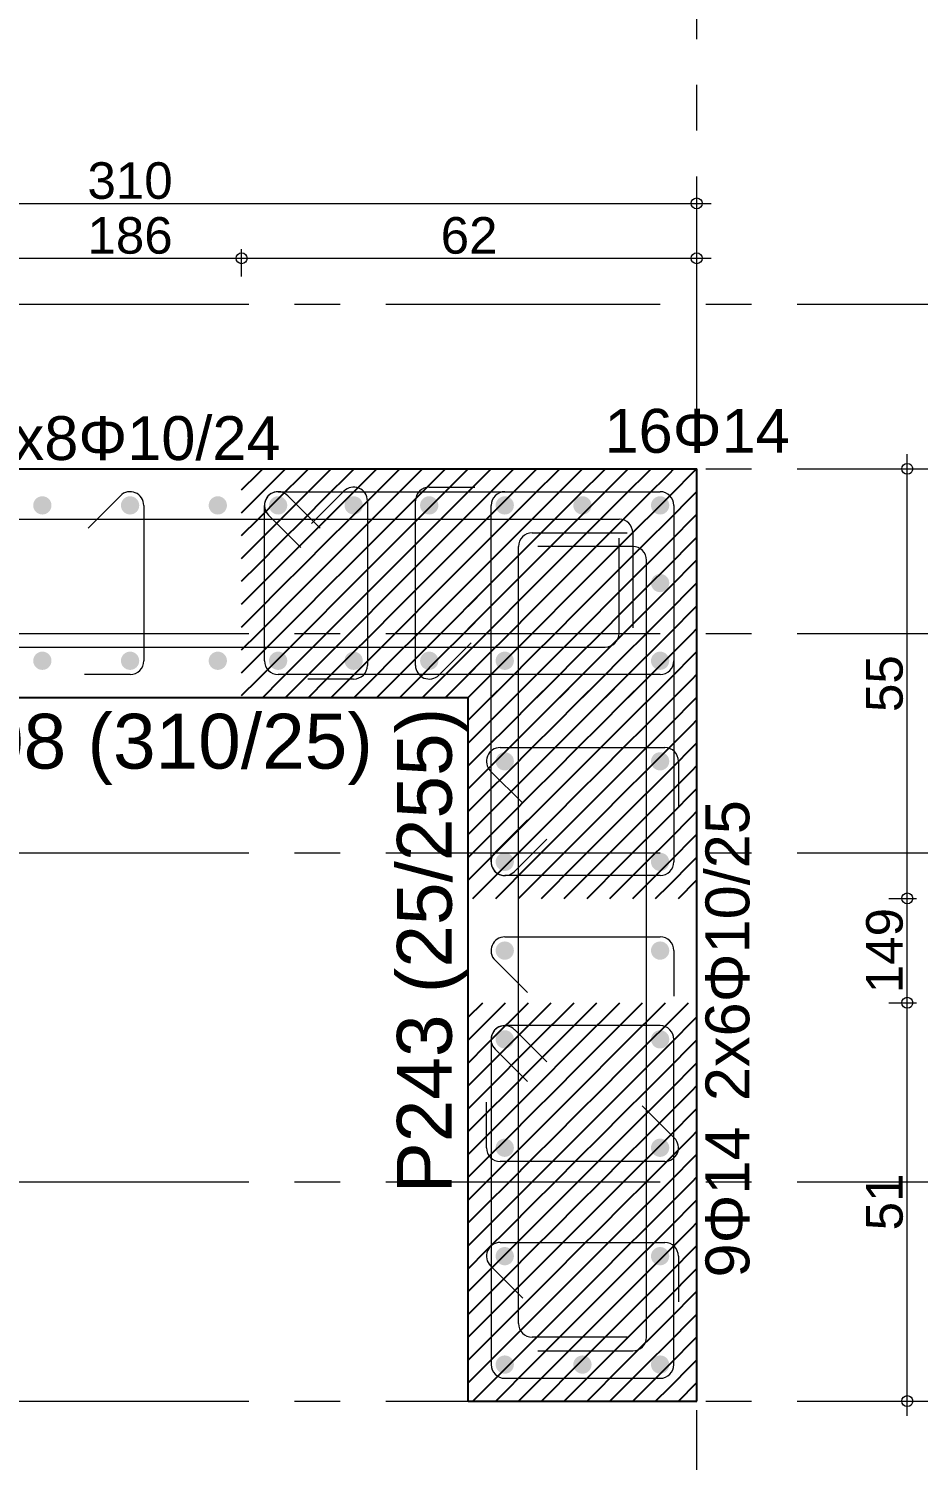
# Model space of a CAD drawing. Header units: millimetres. Extents: x 2232 to 85269, y -3593 to 5869.
# Drawn here: x 30717.4 to 30960.8, y 4460.2 to 4851.8 of the extents above; entities that cross this region are included whole.
import ezdxf

# ---------------------------------------------------------------- set-up
doc = ezdxf.new("R2010")
doc.units = ezdxf.units.MM
doc.linetypes.add('CENTER2', pattern=[112.5, 75, -12.5, 12.5, -12.5])
doc.linetypes.add('DASHDOT2', pattern=[12.7, 6.35, -3.175, 0, -3.175])
doc.layers.add('aks', color=251, linetype='DASHDOT2', lineweight=35)
for name, color, linetype in [('Donatı Yazısı', 7, 'Continuous'), ('Donatı Çizgisi', 7, 'Continuous'), ('Kolon', 7, 'Continuous'), ('Ölçülendirme', 7, 'Continuous')]:
    doc.layers.add(name, color=color, linetype=linetype)
doc.styles.add('arial_1_18', font='arial.ttf', dxfattribs={"height": 0.2})

# ---------------------------------------------------------------- blocks, each defined once
blk = doc.blocks.new('IDE999Entity6903')
at = {"layer": 'aks', "color": 250, "linetype": 'CENTER2', "lineweight": 5}
blk.add_lwpolyline([(20382.48, 200), (20382.48, 2530)], dxfattribs=at)

msp = doc.modelspace()

# ---------------------------------------------------------------- hatches: boundary and pattern name
at = {"layer": 'Donatı Çizgisi', "linetype": 'Continuous', "lineweight": 5}
h = msp.add_hatch(color=5, dxfattribs=at)
edge = h.paths.add_edge_path(flags=0)
edge.add_arc((30721.16, 4721.37), 2.5, 0, 360)
h = msp.add_hatch(color=5, dxfattribs=at)
edge = h.paths.add_edge_path(flags=0)
edge.add_arc((30745.16, 4721.37), 2.5, 0, 360)
h = msp.add_hatch(color=5, dxfattribs=at)
edge = h.paths.add_edge_path(flags=0)
edge.add_arc((30769.16, 4721.37), 2.5, 0, 360)
h = msp.add_hatch(color=5, dxfattribs=at)
edge = h.paths.add_edge_path(flags=0)
edge.add_arc((30785.66, 4721.37), 2.5, 0, 360)
h = msp.add_hatch(color=5, dxfattribs=at)
edge = h.paths.add_edge_path(flags=0)
edge.add_arc((30806.32, 4721.37), 2.5, 0, 360)
h = msp.add_hatch(color=5, dxfattribs=at)
edge = h.paths.add_edge_path(flags=0)
edge.add_arc((30826.99, 4721.37), 2.5, 0, 360)
h = msp.add_hatch(color=5, dxfattribs=at)
edge = h.paths.add_edge_path(flags=0)
edge.add_arc((30847.66, 4721.37), 2.5, 0, 360)
h = msp.add_hatch(color=5, dxfattribs=at)
edge = h.paths.add_edge_path(flags=0)
edge.add_arc((30868.91, 4721.37), 2.5, 0, 360)
h = msp.add_hatch(color=5, dxfattribs=at)
edge = h.paths.add_edge_path(flags=0)
edge.add_arc((30890.16, 4721.37), 2.5, 0, 360)
h = msp.add_hatch(color=5, dxfattribs=at)
edge = h.paths.add_edge_path(flags=0)
edge.add_arc((30890.16, 4700.12), 2.5, 0, 360)
h = msp.add_hatch(color=5, dxfattribs=at)
edge = h.paths.add_edge_path(flags=0)
edge.add_arc((30721.16, 4678.87), 2.5, 0, 360)
h = msp.add_hatch(color=5, dxfattribs=at)
edge = h.paths.add_edge_path(flags=0)
edge.add_arc((30745.16, 4678.87), 2.5, 0, 360)
h = msp.add_hatch(color=5, dxfattribs=at)
edge = h.paths.add_edge_path(flags=0)
edge.add_arc((30769.16, 4678.87), 2.5, 0, 360)
h = msp.add_hatch(color=5, dxfattribs=at)
edge = h.paths.add_edge_path(flags=0)
edge.add_arc((30785.66, 4678.87), 2.5, 0, 360)
h = msp.add_hatch(color=5, dxfattribs=at)
edge = h.paths.add_edge_path(flags=0)
edge.add_arc((30806.32, 4678.87), 2.5, 0, 360)
h = msp.add_hatch(color=5, dxfattribs=at)
edge = h.paths.add_edge_path(flags=0)
edge.add_arc((30826.99, 4678.87), 2.5, 0, 360)
h = msp.add_hatch(color=5, dxfattribs=at)
edge = h.paths.add_edge_path(flags=0)
edge.add_arc((30847.66, 4678.87), 2.5, 0, 360)
h = msp.add_hatch(color=5, dxfattribs=at)
edge = h.paths.add_edge_path(flags=0)
edge.add_arc((30890.16, 4678.87), 2.5, 0, 360)
h = msp.add_hatch(color=5, dxfattribs=at)
edge = h.paths.add_edge_path(flags=0)
edge.add_arc((30847.66, 4651.37), 2.5, 0, 360)
h = msp.add_hatch(color=5, dxfattribs=at)
edge = h.paths.add_edge_path(flags=0)
edge.add_arc((30890.16, 4651.37), 2.5, 0, 360)
h = msp.add_hatch(color=5, dxfattribs=at)
edge = h.paths.add_edge_path(flags=0)
edge.add_arc((30847.66, 4623.87), 2.5, 0, 360)
h = msp.add_hatch(color=5, dxfattribs=at)
edge = h.paths.add_edge_path(flags=0)
edge.add_arc((30890.16, 4623.87), 2.5, 0, 360)
h = msp.add_hatch(color=5, dxfattribs=at)
edge = h.paths.add_edge_path(flags=0)
edge.add_arc((30847.66, 4599.6), 2.5, 0, 360)
h = msp.add_hatch(color=5, dxfattribs=at)
edge = h.paths.add_edge_path(flags=0)
edge.add_arc((30890.16, 4599.6), 2.5, 0, 360)
h = msp.add_hatch(color=5, dxfattribs=at)
edge = h.paths.add_edge_path(flags=0)
edge.add_arc((30847.66, 4575.32), 2.5, 0, 360)
h = msp.add_hatch(color=5, dxfattribs=at)
edge = h.paths.add_edge_path(flags=0)
edge.add_arc((30890.16, 4575.32), 2.5, 0, 360)
h = msp.add_hatch(color=5, dxfattribs=at)
edge = h.paths.add_edge_path(flags=0)
edge.add_arc((30847.66, 4545.67), 2.5, 0, 360)
h = msp.add_hatch(color=5, dxfattribs=at)
edge = h.paths.add_edge_path(flags=0)
edge.add_arc((30890.16, 4545.67), 2.5, 0, 360)
h = msp.add_hatch(color=5, dxfattribs=at)
edge = h.paths.add_edge_path(flags=0)
edge.add_arc((30847.66, 4516.02), 2.5, 0, 360)
h = msp.add_hatch(color=5, dxfattribs=at)
edge = h.paths.add_edge_path(flags=0)
edge.add_arc((30890.16, 4516.02), 2.5, 0, 360)
h = msp.add_hatch(color=5, dxfattribs=at)
edge = h.paths.add_edge_path(flags=0)
edge.add_arc((30847.66, 4486.37), 2.5, 0, 360)
h = msp.add_hatch(color=5, dxfattribs=at)
edge = h.paths.add_edge_path(flags=0)
edge.add_arc((30868.91, 4486.37), 2.5, 0, 360)
h = msp.add_hatch(color=5, dxfattribs=at)
edge = h.paths.add_edge_path(flags=0)
edge.add_arc((30890.16, 4486.37), 2.5, 0, 360)

# ---------------------------------------------------------------- linework, layer by layer
at = {"layer": 'aks', "color": 250, "linetype": 'CENTER2', "lineweight": 5}
for points in [[(28790.16, 4776.37), (32050.16, 4776.37)], [(28790.16, 4731.37), (32050.16, 4731.37)], [(28790.16, 4686.37), (32050.16, 4686.37)], [(28790.16, 4626.37), (32050.16, 4626.37)], [(28790.16, 4536.37), (32050.16, 4536.37)], [(28790.16, 4476.37), (32050.16, 4476.37)]]:
    msp.add_lwpolyline(points, dxfattribs=at)
at = {"layer": 'Donatı Çizgisi', "color": 1, "linetype": 'Continuous', "lineweight": 5}
for points in [[(30733.66, 4715.18), (30742.5, 4724.02)], [(30794.83, 4716.43), (30803.67, 4725.27)], [(30826.99, 4726.37), (30839.49, 4726.37)], [(30748.91, 4721.37), (30748.91, 4678.87)], [(30810.07, 4722.62), (30810.07, 4677.62)], [(30823.24, 4677.62), (30823.24, 4722.62)], [(30615.16, 4717.62), (30878.91, 4717.62)], [(30855.16, 4713.87), (30881.16, 4713.87)], [(30878.91, 4686.37), (30878.91, 4712.37)], [(30882.66, 4713.87), (30882.66, 4687.87)], [(30851.41, 4497.62), (30851.41, 4710.12)], [(30882.66, 4710.12), (30856.66, 4710.12)], [(30886.41, 4493.87), (30886.41, 4706.37)], [(30838.48, 4683.81), (30829.64, 4674.97)], [(30611.41, 4682.62), (30875.16, 4682.62)], [(30745.16, 4675.12), (30732.66, 4675.12)], [(30806.32, 4673.87), (30793.82, 4673.87)], [(30846.41, 4655.12), (30891.41, 4655.12)], [(30852.59, 4639.88), (30843.75, 4648.72)], [(30895.16, 4651.37), (30895.16, 4638.87)], [(30847.66, 4603.35), (30890.16, 4603.35)], [(30893.91, 4599.6), (30893.91, 4587.1)], [(30853.84, 4588.11), (30845, 4596.95)], [(30842.66, 4545.67), (30842.66, 4558.17)], [(30885.22, 4557.16), (30894.06, 4548.32)], [(30891.41, 4541.92), (30846.41, 4541.92)], [(30846.41, 4519.77), (30891.41, 4519.77)], [(30895.16, 4516.02), (30895.16, 4503.52)], [(30852.59, 4504.53), (30843.75, 4513.37)], [(30881.16, 4493.87), (30855.16, 4493.87)], [(30856.66, 4490.12), (30882.66, 4490.12)]]:
    msp.add_lwpolyline(points, dxfattribs=at)
at = {"layer": 'Donatı Çizgisi', "color": 5, "linetype": 'Continuous', "lineweight": 5}
for points in [[(30785.66, 4725.12), (30890.16, 4725.12)], [(30788.31, 4724.02), (30797.15, 4715.18)], [(30847.66, 4725.12), (30890.16, 4725.12)], [(30781.91, 4678.87), (30781.91, 4721.37)], [(30843.91, 4623.87), (30843.91, 4721.37)], [(30893.91, 4721.37), (30893.91, 4678.87)], [(30893.91, 4721.37), (30893.91, 4623.87)], [(30791.84, 4709.88), (30783, 4718.72)], [(30890.16, 4675.12), (30785.66, 4675.12)], [(30845, 4626.52), (30853.84, 4635.36)], [(30859.15, 4630.06), (30850.31, 4621.22)], [(30890.16, 4620.12), (30847.66, 4620.12)], [(30890.16, 4579.07), (30847.66, 4579.07)], [(30859.15, 4569.14), (30850.31, 4577.98)], [(30843.91, 4575.32), (30843.91, 4486.37)], [(30893.91, 4486.37), (30893.91, 4575.32)], [(30845, 4572.67), (30853.84, 4563.83)], [(30847.66, 4482.62), (30890.16, 4482.62)]]:
    msp.add_lwpolyline(points, dxfattribs=at)
at = {"layer": 'Donatı Çizgisi', "color": 1, "linetype": 'Continuous', "lineweight": 5}
for centre, start, end in [((30745.16, 4721.37), 0, 135), ((30806.32, 4722.62), 0, 135), ((30826.99, 4722.62), 90, 180), ((30878.91, 4713.87), 0, 90), ((30855.16, 4710.12), 90, 180), ((30882.66, 4706.37), 0, 90), ((30875.16, 4686.37), 270, 0), ((30745.16, 4678.87), 270, 0), ((30806.32, 4677.62), 270, 0), ((30826.99, 4677.62), 180, 315), ((30846.41, 4651.37), 90, 225), ((30891.41, 4651.37), 0, 90), ((30847.66, 4599.6), 90, 225), ((30890.16, 4599.6), 0, 90), ((30891.41, 4545.67), 270, 45), ((30846.41, 4545.67), 180, 270), ((30846.41, 4516.02), 90, 225), ((30891.41, 4516.02), 0, 90), ((30855.16, 4497.62), 180, 270), ((30882.66, 4493.87), 270, 0)]:
    msp.add_arc(centre, 3.75, start, end, dxfattribs=at)
at = {"layer": 'Donatı Çizgisi', "color": 5, "linetype": 'Continuous', "lineweight": 5}
for centre, start, end in [((30785.66, 4721.37), 90, 225), ((30785.66, 4721.37), 45, 180), ((30847.66, 4721.37), 90, 180), ((30890.16, 4721.37), 0, 90), ((30890.16, 4721.37), 0, 90), ((30785.66, 4678.87), 180, 270), ((30890.16, 4678.87), 270, 0), ((30847.66, 4623.87), 135, 270), ((30847.66, 4623.87), 180, 315), ((30890.16, 4623.87), 270, 0), ((30847.66, 4575.32), 45, 180), ((30847.66, 4575.32), 90, 225), ((30890.16, 4575.32), 0, 90), ((30847.66, 4486.37), 180, 270), ((30890.16, 4486.37), 270, 0)]:
    msp.add_arc(centre, 3.75, start, end, dxfattribs=at)
at = {"layer": 'Kolon', "color": 33, "linetype": 'Continuous', "lineweight": -3}
for points in [[(30652.66, 4731.37), (30837.66, 4731.37)], [(30837.66, 4731.37), (30900.16, 4731.37)], [(30900.16, 4668.87), (30900.16, 4731.37)], [(30652.66, 4668.87), (30837.66, 4668.87)], [(30837.66, 4476.37), (30837.66, 4668.87)], [(30900.16, 4476.37), (30900.16, 4668.87)], [(30837.66, 4476.37), (30900.16, 4476.37)]]:
    msp.add_lwpolyline(points, dxfattribs=at)
at = {"layer": 'Kolon', "color": 251, "linetype": 'Continuous', "lineweight": -3}
for points in [[(30780.18, 4723.87), (30787.68, 4731.37)], [(30780.18, 4730.12), (30781.43, 4731.37)], [(30792.68, 4723.87), (30800.18, 4731.37)], [(30792.68, 4730.12), (30793.93, 4731.37)], [(30805.18, 4723.87), (30812.68, 4731.37)], [(30805.18, 4730.12), (30806.43, 4731.37)], [(30817.68, 4723.87), (30825.18, 4731.37)], [(30817.68, 4730.12), (30818.93, 4731.37)], [(30830.18, 4723.87), (30837.68, 4731.37)], [(30830.18, 4730.12), (30831.43, 4731.37)], [(30837.65, 4731.35), (30837.68, 4731.37)], [(30842.68, 4723.87), (30850.18, 4731.37)], [(30842.68, 4730.12), (30843.93, 4731.37)], [(30842.68, 4723.87), (30850.18, 4731.37)], [(30842.68, 4730.12), (30843.93, 4731.37)], [(30855.18, 4723.87), (30862.68, 4731.37)], [(30855.18, 4730.12), (30856.43, 4731.37)], [(30855.18, 4723.87), (30862.68, 4731.37)], [(30855.18, 4730.12), (30856.43, 4731.37)], [(30867.68, 4723.87), (30875.18, 4731.37)], [(30867.68, 4730.12), (30868.93, 4731.37)], [(30867.68, 4723.87), (30875.18, 4731.37)], [(30867.68, 4730.12), (30868.93, 4731.37)], [(30880.18, 4723.87), (30887.68, 4731.37)], [(30880.18, 4730.12), (30881.43, 4731.37)], [(30880.18, 4723.87), (30887.68, 4731.37)], [(30880.18, 4730.12), (30881.43, 4731.37)], [(30892.68, 4730.12), (30893.93, 4731.37)], [(30892.68, 4730.12), (30893.93, 4731.37)], [(30892.68, 4723.87), (30900.15, 4731.35)], [(30892.68, 4723.87), (30900.15, 4731.35)], [(30775.66, 4725.6), (30780.18, 4730.12)], [(30786.43, 4723.87), (30792.68, 4730.12)], [(30798.93, 4723.87), (30805.18, 4730.12)], [(30811.43, 4723.87), (30817.68, 4730.12)], [(30823.93, 4723.87), (30830.18, 4730.12)], [(30836.43, 4723.87), (30842.68, 4730.12)], [(30837.65, 4725.1), (30842.68, 4730.12)], [(30848.93, 4723.87), (30855.18, 4730.12)], [(30848.93, 4723.87), (30855.18, 4730.12)], [(30861.43, 4723.87), (30867.68, 4730.12)], [(30861.43, 4723.87), (30867.68, 4730.12)], [(30873.93, 4723.87), (30880.18, 4730.12)], [(30873.93, 4723.87), (30880.18, 4730.12)], [(30886.43, 4723.87), (30892.68, 4730.12)], [(30886.43, 4723.87), (30892.68, 4730.12)], [(30775.66, 4719.35), (30780.18, 4723.87)], [(30780.18, 4711.37), (30792.68, 4723.87)], [(30780.18, 4717.62), (30786.43, 4723.87)], [(30792.68, 4711.37), (30805.18, 4723.87)], [(30792.68, 4717.62), (30798.93, 4723.87)], [(30805.18, 4711.37), (30817.68, 4723.87)], [(30805.18, 4717.62), (30811.43, 4723.87)], [(30817.68, 4711.37), (30830.18, 4723.87)], [(30817.68, 4717.62), (30823.93, 4723.87)], [(30830.18, 4711.37), (30842.68, 4723.87)], [(30830.18, 4717.62), (30836.43, 4723.87)], [(30837.65, 4718.85), (30842.68, 4723.87)], [(30842.68, 4711.37), (30855.18, 4723.87)], [(30842.68, 4717.62), (30848.93, 4723.87)], [(30842.68, 4711.37), (30855.18, 4723.87)], [(30842.68, 4717.62), (30848.93, 4723.87)], [(30855.18, 4711.37), (30867.68, 4723.87)], [(30855.18, 4717.62), (30861.43, 4723.87)], [(30855.18, 4711.37), (30867.68, 4723.87)], [(30855.18, 4717.62), (30861.43, 4723.87)], [(30867.68, 4711.37), (30880.18, 4723.87)], [(30867.68, 4717.62), (30873.93, 4723.87)], [(30867.68, 4711.37), (30880.18, 4723.87)], [(30867.68, 4717.62), (30873.93, 4723.87)], [(30880.18, 4711.37), (30892.68, 4723.87)], [(30880.18, 4717.62), (30886.43, 4723.87)], [(30880.18, 4711.37), (30892.68, 4723.87)], [(30880.18, 4717.62), (30886.43, 4723.87)], [(30892.68, 4717.62), (30898.93, 4723.87)], [(30892.68, 4717.62), (30898.93, 4723.87)], [(30898.93, 4723.87), (30900.15, 4725.1)], [(30898.93, 4723.87), (30900.15, 4725.1)], [(30892.68, 4711.37), (30900.15, 4718.85)], [(30892.68, 4711.37), (30900.15, 4718.85)], [(30775.66, 4713.1), (30780.18, 4717.62)], [(30786.43, 4711.37), (30792.68, 4717.62)], [(30798.93, 4711.37), (30805.18, 4717.62)], [(30811.43, 4711.37), (30817.68, 4717.62)], [(30823.93, 4711.37), (30830.18, 4717.62)], [(30836.43, 4711.37), (30842.68, 4717.62)], [(30837.65, 4712.6), (30842.68, 4717.62)], [(30848.93, 4711.37), (30855.18, 4717.62)], [(30848.93, 4711.37), (30855.18, 4717.62)], [(30861.43, 4711.37), (30867.68, 4717.62)], [(30861.43, 4711.37), (30867.68, 4717.62)], [(30873.93, 4711.37), (30880.18, 4717.62)], [(30873.93, 4711.37), (30880.18, 4717.62)], [(30886.43, 4711.37), (30892.68, 4717.62)], [(30886.43, 4711.37), (30892.68, 4717.62)], [(30775.66, 4706.85), (30780.18, 4711.37)], [(30780.18, 4698.87), (30792.68, 4711.37)], [(30780.18, 4705.12), (30786.43, 4711.37)], [(30792.68, 4698.87), (30805.18, 4711.37)], [(30792.68, 4705.12), (30798.93, 4711.37)], [(30805.18, 4698.87), (30817.68, 4711.37)], [(30805.18, 4705.12), (30811.43, 4711.37)], [(30817.68, 4698.87), (30830.18, 4711.37)], [(30817.68, 4705.12), (30823.93, 4711.37)], [(30830.18, 4698.87), (30842.68, 4711.37)], [(30830.18, 4705.12), (30836.43, 4711.37)], [(30837.65, 4706.35), (30842.68, 4711.37)], [(30842.68, 4698.87), (30855.18, 4711.37)], [(30842.68, 4705.12), (30848.93, 4711.37)], [(30842.68, 4698.87), (30855.18, 4711.37)], [(30842.68, 4705.12), (30848.93, 4711.37)], [(30855.18, 4698.87), (30867.68, 4711.37)], [(30855.18, 4705.12), (30861.43, 4711.37)], [(30855.18, 4698.87), (30867.68, 4711.37)], [(30855.18, 4705.12), (30861.43, 4711.37)], [(30867.68, 4698.87), (30880.18, 4711.37)], [(30867.68, 4705.12), (30873.93, 4711.37)], [(30867.68, 4698.87), (30880.18, 4711.37)], [(30867.68, 4705.12), (30873.93, 4711.37)], [(30880.18, 4698.87), (30892.68, 4711.37)], [(30880.18, 4705.12), (30886.43, 4711.37)], [(30880.18, 4698.87), (30892.68, 4711.37)], [(30880.18, 4705.12), (30886.43, 4711.37)], [(30892.68, 4705.12), (30898.93, 4711.37)], [(30892.68, 4705.12), (30898.93, 4711.37)], [(30898.93, 4711.37), (30900.15, 4712.6)], [(30898.93, 4711.37), (30900.15, 4712.6)], [(30775.66, 4700.6), (30780.18, 4705.12)], [(30786.43, 4698.87), (30792.68, 4705.12)], [(30798.93, 4698.87), (30805.18, 4705.12)], [(30811.43, 4698.87), (30817.68, 4705.12)], [(30823.93, 4698.87), (30830.18, 4705.12)], [(30836.43, 4698.87), (30842.68, 4705.12)], [(30837.65, 4700.1), (30842.68, 4705.12)], [(30848.93, 4698.87), (30855.18, 4705.12)], [(30848.93, 4698.87), (30855.18, 4705.12)], [(30861.43, 4698.87), (30867.68, 4705.12)], [(30861.43, 4698.87), (30867.68, 4705.12)], [(30873.93, 4698.87), (30880.18, 4705.12)], [(30873.93, 4698.87), (30880.18, 4705.12)], [(30886.43, 4698.87), (30892.68, 4705.12)], [(30886.43, 4698.87), (30892.68, 4705.12)], [(30892.68, 4698.87), (30900.15, 4706.35)], [(30892.68, 4698.87), (30900.15, 4706.35)], [(30898.93, 4698.87), (30900.15, 4700.1)], [(30898.93, 4698.87), (30900.15, 4700.1)], [(30775.66, 4694.35), (30780.18, 4698.87)], [(30780.18, 4686.37), (30792.68, 4698.87)], [(30780.18, 4692.62), (30786.43, 4698.87)], [(30792.68, 4686.37), (30805.18, 4698.87)], [(30792.68, 4692.62), (30798.93, 4698.87)], [(30805.18, 4686.37), (30817.68, 4698.87)], [(30805.18, 4692.62), (30811.43, 4698.87)], [(30817.68, 4686.37), (30830.18, 4698.87)], [(30817.68, 4692.62), (30823.93, 4698.87)], [(30830.18, 4686.37), (30842.68, 4698.87)], [(30830.18, 4692.62), (30836.43, 4698.87)], [(30837.65, 4693.85), (30842.68, 4698.87)], [(30842.68, 4686.37), (30855.18, 4698.87)], [(30842.68, 4692.62), (30848.93, 4698.87)], [(30842.68, 4686.37), (30855.18, 4698.87)], [(30842.68, 4692.62), (30848.93, 4698.87)], [(30855.18, 4686.37), (30867.68, 4698.87)], [(30855.18, 4692.62), (30861.43, 4698.87)], [(30855.18, 4686.37), (30867.68, 4698.87)], [(30855.18, 4692.62), (30861.43, 4698.87)], [(30867.68, 4686.37), (30880.18, 4698.87)], [(30867.68, 4692.62), (30873.93, 4698.87)], [(30867.68, 4686.37), (30880.18, 4698.87)], [(30867.68, 4692.62), (30873.93, 4698.87)], [(30880.18, 4686.37), (30892.68, 4698.87)], [(30880.18, 4692.62), (30886.43, 4698.87)], [(30880.18, 4686.37), (30892.68, 4698.87)], [(30880.18, 4692.62), (30886.43, 4698.87)], [(30892.68, 4692.62), (30898.93, 4698.87)], [(30892.68, 4692.62), (30898.93, 4698.87)], [(30775.66, 4688.1), (30780.18, 4692.62)], [(30786.43, 4686.37), (30792.68, 4692.62)], [(30798.93, 4686.37), (30805.18, 4692.62)], [(30811.43, 4686.37), (30817.68, 4692.62)], [(30823.93, 4686.37), (30830.18, 4692.62)], [(30836.43, 4686.37), (30842.68, 4692.62)], [(30837.65, 4687.6), (30842.68, 4692.62)], [(30848.93, 4686.37), (30855.18, 4692.62)], [(30848.93, 4686.37), (30855.18, 4692.62)], [(30861.43, 4686.37), (30867.68, 4692.62)], [(30861.43, 4686.37), (30867.68, 4692.62)], [(30873.93, 4686.37), (30880.18, 4692.62)], [(30873.93, 4686.37), (30880.18, 4692.62)], [(30886.43, 4686.37), (30892.68, 4692.62)], [(30886.43, 4686.37), (30892.68, 4692.62)], [(30892.68, 4686.37), (30900.15, 4693.85)], [(30892.68, 4686.37), (30900.15, 4693.85)], [(30898.93, 4686.37), (30900.15, 4687.6)], [(30898.93, 4686.37), (30900.15, 4687.6)], [(30775.66, 4681.85), (30780.18, 4686.37)], [(30780.18, 4673.87), (30792.68, 4686.37)], [(30780.18, 4680.12), (30786.43, 4686.37)], [(30792.68, 4673.87), (30805.18, 4686.37)], [(30792.68, 4680.12), (30798.93, 4686.37)], [(30805.18, 4673.87), (30817.68, 4686.37)], [(30805.18, 4680.12), (30811.43, 4686.37)], [(30817.68, 4673.87), (30830.18, 4686.37)], [(30817.68, 4680.12), (30823.93, 4686.37)], [(30830.18, 4673.87), (30842.68, 4686.37)], [(30830.18, 4680.12), (30836.43, 4686.37)], [(30837.65, 4681.35), (30842.68, 4686.37)], [(30842.68, 4673.87), (30855.18, 4686.37)], [(30842.68, 4680.12), (30848.93, 4686.37)], [(30842.68, 4673.87), (30855.18, 4686.37)], [(30842.68, 4680.12), (30848.93, 4686.37)], [(30855.18, 4673.87), (30867.68, 4686.37)], [(30855.18, 4680.12), (30861.43, 4686.37)], [(30855.18, 4673.87), (30867.68, 4686.37)], [(30855.18, 4680.12), (30861.43, 4686.37)], [(30867.68, 4673.87), (30880.18, 4686.37)], [(30867.68, 4680.12), (30873.93, 4686.37)], [(30867.68, 4673.87), (30880.18, 4686.37)], [(30867.68, 4680.12), (30873.93, 4686.37)], [(30880.18, 4673.87), (30892.68, 4686.37)], [(30880.18, 4680.12), (30886.43, 4686.37)], [(30880.18, 4673.87), (30892.68, 4686.37)], [(30880.18, 4680.12), (30886.43, 4686.37)], [(30892.68, 4680.12), (30898.93, 4686.37)], [(30892.68, 4680.12), (30898.93, 4686.37)], [(30775.66, 4675.6), (30780.18, 4680.12)], [(30786.43, 4673.87), (30792.68, 4680.12)], [(30798.93, 4673.87), (30805.18, 4680.12)], [(30811.43, 4673.87), (30817.68, 4680.12)], [(30823.93, 4673.87), (30830.18, 4680.12)], [(30836.43, 4673.87), (30842.68, 4680.12)], [(30837.65, 4675.1), (30842.68, 4680.12)], [(30848.93, 4673.87), (30855.18, 4680.12)], [(30848.93, 4673.87), (30855.18, 4680.12)], [(30861.43, 4673.87), (30867.68, 4680.12)], [(30861.43, 4673.87), (30867.68, 4680.12)], [(30873.93, 4673.87), (30880.18, 4680.12)], [(30873.93, 4673.87), (30880.18, 4680.12)], [(30886.43, 4673.87), (30892.68, 4680.12)], [(30886.43, 4673.87), (30892.68, 4680.12)], [(30892.68, 4673.87), (30900.15, 4681.35)], [(30892.68, 4673.87), (30900.15, 4681.35)], [(30775.66, 4669.35), (30780.18, 4673.87)], [(30781.43, 4668.87), (30786.43, 4673.87)], [(30787.68, 4668.87), (30792.68, 4673.87)], [(30793.93, 4668.87), (30798.93, 4673.87)], [(30800.18, 4668.87), (30805.18, 4673.87)], [(30806.43, 4668.87), (30811.43, 4673.87)], [(30812.68, 4668.87), (30817.68, 4673.87)], [(30818.93, 4668.87), (30823.93, 4673.87)], [(30825.18, 4668.87), (30830.18, 4673.87)], [(30831.43, 4668.87), (30836.43, 4673.87)], [(30837.65, 4668.85), (30842.68, 4673.87)], [(30837.68, 4668.87), (30842.68, 4673.87)], [(30842.68, 4661.37), (30855.18, 4673.87)], [(30842.68, 4667.62), (30848.93, 4673.87)], [(30843.93, 4668.87), (30848.93, 4673.87)], [(30850.18, 4668.87), (30855.18, 4673.87)], [(30855.18, 4661.37), (30867.68, 4673.87)], [(30855.18, 4667.62), (30861.43, 4673.87)], [(30856.43, 4668.87), (30861.43, 4673.87)], [(30862.68, 4668.87), (30867.68, 4673.87)], [(30867.68, 4661.37), (30880.18, 4673.87)], [(30867.68, 4667.62), (30873.93, 4673.87)], [(30868.93, 4668.87), (30873.93, 4673.87)], [(30875.18, 4668.87), (30880.18, 4673.87)], [(30880.18, 4661.37), (30892.68, 4673.87)], [(30880.18, 4667.62), (30886.43, 4673.87)], [(30881.43, 4668.87), (30886.43, 4673.87)], [(30887.68, 4668.87), (30892.68, 4673.87)], [(30892.68, 4667.62), (30898.93, 4673.87)], [(30893.93, 4668.87), (30898.93, 4673.87)], [(30898.93, 4673.87), (30900.15, 4675.1)], [(30898.93, 4673.87), (30900.15, 4675.1)], [(30892.68, 4661.37), (30900.15, 4668.85)], [(30837.65, 4662.6), (30842.68, 4667.62)], [(30848.93, 4661.37), (30855.18, 4667.62)], [(30861.43, 4661.37), (30867.68, 4667.62)], [(30873.93, 4661.37), (30880.18, 4667.62)], [(30886.43, 4661.37), (30892.68, 4667.62)], [(30837.65, 4656.35), (30842.68, 4661.37)], [(30842.68, 4648.87), (30855.18, 4661.37)], [(30842.68, 4655.12), (30848.93, 4661.37)], [(30855.18, 4648.87), (30867.68, 4661.37)], [(30855.18, 4655.12), (30861.43, 4661.37)], [(30867.68, 4648.87), (30880.18, 4661.37)], [(30867.68, 4655.12), (30873.93, 4661.37)], [(30880.18, 4648.87), (30892.68, 4661.37)], [(30880.18, 4655.12), (30886.43, 4661.37)], [(30892.68, 4655.12), (30898.93, 4661.37)], [(30898.93, 4661.37), (30900.15, 4662.6)], [(30892.68, 4648.87), (30900.15, 4656.35)], [(30837.65, 4650.1), (30842.68, 4655.12)], [(30848.93, 4648.87), (30855.18, 4655.12)], [(30861.43, 4648.87), (30867.68, 4655.12)], [(30873.93, 4648.87), (30880.18, 4655.12)], [(30886.43, 4648.87), (30892.68, 4655.12)], [(30837.65, 4643.85), (30842.68, 4648.87)], [(30842.68, 4636.37), (30855.18, 4648.87)], [(30842.68, 4642.62), (30848.93, 4648.87)], [(30855.18, 4636.37), (30867.68, 4648.87)], [(30855.18, 4642.62), (30861.43, 4648.87)], [(30867.68, 4636.37), (30880.18, 4648.87)], [(30867.68, 4642.62), (30873.93, 4648.87)], [(30880.18, 4636.37), (30892.68, 4648.87)], [(30880.18, 4642.62), (30886.43, 4648.87)], [(30892.68, 4642.62), (30898.93, 4648.87)], [(30898.93, 4648.87), (30900.15, 4650.1)], [(30837.65, 4637.6), (30842.68, 4642.62)], [(30848.93, 4636.37), (30855.18, 4642.62)], [(30861.43, 4636.37), (30867.68, 4642.62)], [(30873.93, 4636.37), (30880.18, 4642.62)], [(30886.43, 4636.37), (30892.68, 4642.62)], [(30892.68, 4636.37), (30900.15, 4643.85)], [(30898.93, 4636.37), (30900.15, 4637.6)], [(30837.65, 4631.35), (30842.68, 4636.37)], [(30842.68, 4623.87), (30855.18, 4636.37)], [(30842.68, 4630.12), (30848.93, 4636.37)], [(30855.18, 4623.87), (30867.68, 4636.37)], [(30855.18, 4630.12), (30861.43, 4636.37)], [(30867.68, 4623.87), (30880.18, 4636.37)], [(30867.68, 4630.12), (30873.93, 4636.37)], [(30880.18, 4623.87), (30892.68, 4636.37)], [(30880.18, 4630.12), (30886.43, 4636.37)], [(30892.68, 4630.12), (30898.93, 4636.37)], [(30837.65, 4625.1), (30842.68, 4630.12)], [(30848.93, 4623.87), (30855.18, 4630.12)], [(30861.43, 4623.87), (30867.68, 4630.12)], [(30873.93, 4623.87), (30880.18, 4630.12)], [(30886.43, 4623.87), (30892.68, 4630.12)], [(30892.68, 4623.87), (30900.15, 4631.35)], [(30898.93, 4623.87), (30900.15, 4625.1)], [(30837.65, 4618.85), (30842.68, 4623.87)], [(30842.68, 4617.62), (30848.93, 4623.87)], [(30845.18, 4613.87), (30855.18, 4623.87)], [(30855.18, 4617.62), (30861.43, 4623.87)], [(30857.68, 4613.87), (30867.68, 4623.87)], [(30867.68, 4617.62), (30873.93, 4623.87)], [(30870.18, 4613.87), (30880.18, 4623.87)], [(30880.18, 4617.62), (30886.43, 4623.87)], [(30882.68, 4613.87), (30892.68, 4623.87)], [(30892.68, 4617.62), (30898.93, 4623.87)], [(30838.93, 4613.87), (30842.68, 4617.62)], [(30851.43, 4613.87), (30855.18, 4617.62)], [(30863.93, 4613.87), (30867.68, 4617.62)], [(30876.43, 4613.87), (30880.18, 4617.62)], [(30888.93, 4613.87), (30892.68, 4617.62)], [(30895.18, 4613.87), (30900.15, 4618.85)], [(30837.65, 4581.35), (30841.63, 4585.32)], [(30842.68, 4573.87), (30854.13, 4585.32)], [(30842.68, 4580.12), (30847.88, 4585.32)], [(30855.18, 4573.87), (30866.63, 4585.32)], [(30855.18, 4580.12), (30860.38, 4585.32)], [(30867.68, 4573.87), (30879.13, 4585.32)], [(30867.68, 4580.12), (30872.88, 4585.32)], [(30880.18, 4573.87), (30891.63, 4585.32)], [(30880.18, 4580.12), (30885.38, 4585.32)], [(30892.68, 4580.12), (30897.88, 4585.32)], [(30837.65, 4575.1), (30842.68, 4580.12)], [(30848.93, 4573.87), (30855.18, 4580.12)], [(30861.43, 4573.87), (30867.68, 4580.12)], [(30873.93, 4573.87), (30880.18, 4580.12)], [(30886.43, 4573.87), (30892.68, 4580.12)], [(30892.68, 4573.87), (30900.15, 4581.35)], [(30898.93, 4573.87), (30900.15, 4575.1)], [(30837.65, 4568.85), (30842.68, 4573.87)], [(30842.68, 4561.37), (30855.18, 4573.87)], [(30842.68, 4567.62), (30848.93, 4573.87)], [(30855.18, 4561.37), (30867.68, 4573.87)], [(30855.18, 4567.62), (30861.43, 4573.87)], [(30867.68, 4561.37), (30880.18, 4573.87)], [(30867.68, 4567.62), (30873.93, 4573.87)], [(30880.18, 4561.37), (30892.68, 4573.87)], [(30880.18, 4567.62), (30886.43, 4573.87)], [(30892.68, 4567.62), (30898.93, 4573.87)], [(30837.65, 4562.6), (30842.68, 4567.62)], [(30848.93, 4561.37), (30855.18, 4567.62)], [(30861.43, 4561.37), (30867.68, 4567.62)], [(30873.93, 4561.37), (30880.18, 4567.62)], [(30886.43, 4561.37), (30892.68, 4567.62)], [(30892.68, 4561.37), (30900.15, 4568.85)], [(30898.93, 4561.37), (30900.15, 4562.6)], [(30837.65, 4556.35), (30842.68, 4561.37)], [(30842.68, 4548.87), (30855.18, 4561.37)], [(30842.68, 4555.12), (30848.93, 4561.37)], [(30855.18, 4548.87), (30867.68, 4561.37)], [(30855.18, 4555.12), (30861.43, 4561.37)], [(30867.68, 4548.87), (30880.18, 4561.37)], [(30867.68, 4555.12), (30873.93, 4561.37)], [(30880.18, 4548.87), (30892.68, 4561.37)], [(30880.18, 4555.12), (30886.43, 4561.37)], [(30892.68, 4555.12), (30898.93, 4561.37)], [(30837.65, 4550.1), (30842.68, 4555.12)], [(30848.93, 4548.87), (30855.18, 4555.12)], [(30861.43, 4548.87), (30867.68, 4555.12)], [(30873.93, 4548.87), (30880.18, 4555.12)], [(30886.43, 4548.87), (30892.68, 4555.12)], [(30892.68, 4548.87), (30900.15, 4556.35)], [(30837.65, 4543.85), (30842.68, 4548.87)], [(30842.68, 4536.37), (30855.18, 4548.87)], [(30842.68, 4542.62), (30848.93, 4548.87)], [(30855.18, 4536.37), (30867.68, 4548.87)], [(30855.18, 4542.62), (30861.43, 4548.87)], [(30867.68, 4536.37), (30880.18, 4548.87)], [(30867.68, 4542.62), (30873.93, 4548.87)], [(30880.18, 4536.37), (30892.68, 4548.87)], [(30880.18, 4542.62), (30886.43, 4548.87)], [(30892.68, 4542.62), (30898.93, 4548.87)], [(30898.93, 4548.87), (30900.15, 4550.1)], [(30837.65, 4537.6), (30842.68, 4542.62)], [(30848.93, 4536.37), (30855.18, 4542.62)], [(30861.43, 4536.37), (30867.68, 4542.62)], [(30873.93, 4536.37), (30880.18, 4542.62)], [(30886.43, 4536.37), (30892.68, 4542.62)], [(30892.68, 4536.37), (30900.15, 4543.85)], [(30837.65, 4531.35), (30842.68, 4536.37)], [(30842.68, 4523.87), (30855.18, 4536.37)], [(30842.68, 4530.12), (30848.93, 4536.37)], [(30855.18, 4523.87), (30867.68, 4536.37)], [(30855.18, 4530.12), (30861.43, 4536.37)], [(30867.68, 4523.87), (30880.18, 4536.37)], [(30867.68, 4530.12), (30873.93, 4536.37)], [(30880.18, 4523.87), (30892.68, 4536.37)], [(30880.18, 4530.12), (30886.43, 4536.37)], [(30892.68, 4530.12), (30898.93, 4536.37)], [(30898.93, 4536.37), (30900.15, 4537.6)], [(30892.68, 4523.87), (30900.15, 4531.35)], [(30837.65, 4525.1), (30842.68, 4530.12)], [(30848.93, 4523.87), (30855.18, 4530.12)], [(30861.43, 4523.87), (30867.68, 4530.12)], [(30873.93, 4523.87), (30880.18, 4530.12)], [(30886.43, 4523.87), (30892.68, 4530.12)], [(30837.65, 4518.85), (30842.68, 4523.87)], [(30842.68, 4511.37), (30855.18, 4523.87)], [(30842.68, 4517.62), (30848.93, 4523.87)], [(30855.18, 4511.37), (30867.68, 4523.87)], [(30855.18, 4517.62), (30861.43, 4523.87)], [(30867.68, 4511.37), (30880.18, 4523.87)], [(30867.68, 4517.62), (30873.93, 4523.87)], [(30880.18, 4511.37), (30892.68, 4523.87)], [(30880.18, 4517.62), (30886.43, 4523.87)], [(30892.68, 4517.62), (30898.93, 4523.87)], [(30898.93, 4523.87), (30900.15, 4525.1)], [(30837.65, 4512.6), (30842.68, 4517.62)], [(30848.93, 4511.37), (30855.18, 4517.62)], [(30861.43, 4511.37), (30867.68, 4517.62)], [(30873.93, 4511.37), (30880.18, 4517.62)], [(30886.43, 4511.37), (30892.68, 4517.62)], [(30892.68, 4511.37), (30900.15, 4518.85)], [(30837.65, 4506.35), (30842.68, 4511.37)], [(30842.68, 4498.87), (30855.18, 4511.37)], [(30842.68, 4505.12), (30848.93, 4511.37)], [(30855.18, 4498.87), (30867.68, 4511.37)], [(30855.18, 4505.12), (30861.43, 4511.37)], [(30867.68, 4498.87), (30880.18, 4511.37)], [(30867.68, 4505.12), (30873.93, 4511.37)], [(30880.18, 4498.87), (30892.68, 4511.37)], [(30880.18, 4505.12), (30886.43, 4511.37)], [(30892.68, 4505.12), (30898.93, 4511.37)], [(30898.93, 4511.37), (30900.15, 4512.6)], [(30837.65, 4500.1), (30842.68, 4505.12)], [(30848.93, 4498.87), (30855.18, 4505.12)], [(30861.43, 4498.87), (30867.68, 4505.12)], [(30873.93, 4498.87), (30880.18, 4505.12)], [(30886.43, 4498.87), (30892.68, 4505.12)], [(30892.68, 4498.87), (30900.15, 4506.35)], [(30898.93, 4498.87), (30900.15, 4500.1)], [(30837.65, 4493.85), (30842.68, 4498.87)], [(30842.68, 4486.37), (30855.18, 4498.87)], [(30842.68, 4492.62), (30848.93, 4498.87)], [(30855.18, 4486.37), (30867.68, 4498.87)], [(30855.18, 4492.62), (30861.43, 4498.87)], [(30867.68, 4486.37), (30880.18, 4498.87)], [(30867.68, 4492.62), (30873.93, 4498.87)], [(30880.18, 4486.37), (30892.68, 4498.87)], [(30880.18, 4492.62), (30886.43, 4498.87)], [(30892.68, 4492.62), (30898.93, 4498.87)], [(30837.65, 4487.6), (30842.68, 4492.62)], [(30848.93, 4486.37), (30855.18, 4492.62)], [(30861.43, 4486.37), (30867.68, 4492.62)], [(30873.93, 4486.37), (30880.18, 4492.62)], [(30886.43, 4486.37), (30892.68, 4492.62)], [(30892.68, 4486.37), (30900.15, 4493.85)], [(30837.65, 4481.35), (30842.68, 4486.37)], [(30842.68, 4480.12), (30848.93, 4486.37)], [(30845.18, 4476.37), (30855.18, 4486.37)], [(30855.18, 4480.12), (30861.43, 4486.37)], [(30857.68, 4476.37), (30867.68, 4486.37)], [(30867.68, 4480.12), (30873.93, 4486.37)], [(30870.18, 4476.37), (30880.18, 4486.37)], [(30880.18, 4480.12), (30886.43, 4486.37)], [(30882.68, 4476.37), (30892.68, 4486.37)], [(30892.68, 4480.12), (30898.93, 4486.37)], [(30898.93, 4486.37), (30900.15, 4487.6)], [(30838.93, 4476.37), (30842.68, 4480.12)], [(30851.43, 4476.37), (30855.18, 4480.12)], [(30863.93, 4476.37), (30867.68, 4480.12)], [(30876.43, 4476.37), (30880.18, 4480.12)], [(30888.93, 4476.37), (30892.68, 4480.12)], [(30895.18, 4476.37), (30900.15, 4481.35)]]:
    msp.add_lwpolyline(points, dxfattribs=at)
at = {"layer": 'Ölçülendirme', "color": 5, "linetype": 'Continuous', "lineweight": 5}
for points in [[(30900.16, 4798.97), (30900.16, 4806.47)], [(30586.16, 4803.97), (30904.16, 4803.97)], [(30775.66, 4783.97), (30775.66, 4791.47)], [(30900.16, 4783.97), (30900.16, 4791.47)], [(30586.16, 4788.97), (30904.16, 4788.97)], [(30957.76, 4472.37), (30957.76, 4735.37)], [(30952.76, 4731.37), (30960.26, 4731.37)], [(30952.76, 4613.87), (30960.26, 4613.87)], [(30952.76, 4585.32), (30960.26, 4585.32)], [(30952.76, 4476.37), (30960.26, 4476.37)]]:
    msp.add_lwpolyline(points, dxfattribs=at)
for centre in [(30900.16, 4803.97), (30775.66, 4788.97), (30900.16, 4788.97), (30957.76, 4731.37), (30957.76, 4613.87), (30957.76, 4585.32), (30957.76, 4476.37)]:
    msp.add_circle(centre, 1.5, dxfattribs=at)

# ---------------------------------------------------------------- block references
at = {"layer": 'aks'}
msp.add_blockref('IDE999Entity6903', (10517.68, 2961.37), dxfattribs=at)

# ---------------------------------------------------------------- texts
at = {"layer": 'Donatı Yazısı', "color": 1, "linetype": 'Continuous', "lineweight": 5, "style": 'arial_1_18'}
for s, p in [('2x8Φ10/24', (30703.98, 4733.77)), ('16Φ14', (30874.95, 4735.76))]:
    msp.add_text(s, height=12, dxfattribs=at).set_placement(p)
for s, p in [('2x6Φ10/25', (30914.56, 4558.42)), ('9Φ14', (30914.56, 4510.18))]:
    msp.add_text(s, height=12, rotation=90, dxfattribs=at).set_placement(p)
at = {"layer": 'Kolon', "color": 1, "linetype": 'Continuous', "lineweight": 5, "style": 'arial_1_18'}
msp.add_text('P208 (310/25)', height=15, dxfattribs=at).set_placement((30678.76, 4649.37))
msp.add_text('P243 (25/255)', height=15, rotation=90, dxfattribs=at).set_placement((30833.16, 4533.2))
at = {"layer": 'Ölçülendirme', "color": 5, "linetype": 'Continuous', "lineweight": 5, "style": 'arial_1_18'}
for s, p in [('310', (30733.5, 4805.22)), ('186', (30733.5, 4790.22)), ('62', (30830.14, 4790.22))]:
    msp.add_text(s, height=10, dxfattribs=at).set_placement(p)
for s, p in [('55', (30956.51, 4664.85)), ('149', (30956.51, 4587.94)), ('51', (30956.51, 4523.08))]:
    msp.add_text(s, height=10, rotation=90, dxfattribs=at).set_placement(p)

doc.saveas('drawing.dxf')
